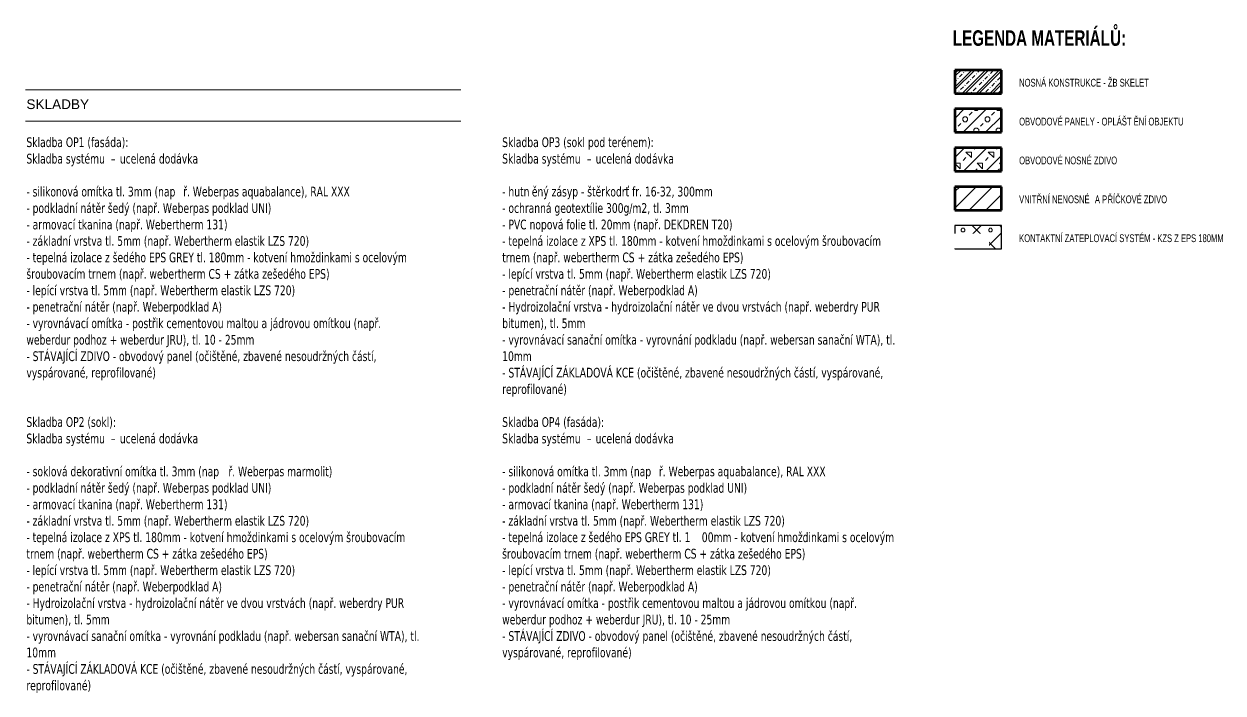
# Model space of a CAD drawing. Header units: millimetres. Extents: x 48671 to 278361, y -45352 to 20466.
# Drawn here: x 262943 to 278361, y -3831 to 4772 of the extents above; entities that cross this region are included whole.
import ezdxf

# ---------------------------------------------------------------- set-up
doc = ezdxf.new("R2010")
doc.units = ezdxf.units.MM
for name, color, linetype, lineweight in [('A-DETL', 90, 'Continuous', 13), ('A-DETL-GENF', 92, 'Continuous', 13), ('A-DETL-THIN', 151, 'Continuous', 13), ('A-DETL-WIDE', 214, 'Continuous', 70), ('G-ANNO-TEXT', 231, 'Continuous', 9)]:
    doc.layers.add(name, color=color, linetype=linetype, lineweight=lineweight)
doc.styles.add('Arial', font='arial.ttf', dxfattribs={"height": 125})
doc.styles.add('Arial_1', font='arial.ttf', dxfattribs={"width": 0.7, "height": 100})
doc.styles.add('Arial_B_1', font='arialbd.ttf', dxfattribs={"width": 0.7, "height": 200})
doc.styles.add('Tahoma_1', font='tahoma.ttf', dxfattribs={"width": 0.8, "height": 125})
doc.styles.add('Tahoma_B', font='tahomabd.ttf', dxfattribs={"width": 0.8, "height": 125})

msp = doc.modelspace()

# ---------------------------------------------------------------- hatches: boundary and pattern name
at = {"layer": 'A-DETL-GENF'}
h = msp.add_hatch(dxfattribs=at)
h.set_pattern_fill('FP_255', style=0, pattern_type=2)
h.set_pattern_definition([(45, (272719.66, 0), (-88.3883, 88.3883), []), (45, (272757.16, 0), (-88.3883, 88.3883), []), (45, (272826.66, 0), (-88.3883, 88.3883), [50, -25, 5, -25])])
h.paths.add_polyline_path([(274912.8, 4179.4), (274912.8, 3879.4), (275512.8, 3879.4), (275512.8, 4179.4)])
h = msp.add_hatch(dxfattribs=at)
h.set_pattern_fill('FP_256', style=0, pattern_type=2)
h.set_pattern_definition([(45, (272791.5, 0), (-143.684, 143.684), []), (0, (273020.45, 67.3), (143.684, 143.684), [25.4, -261.968]), (45, (273045.85, 67.3), (-143.684, 143.684), [25.4, -177.8]), (90, (273063.81, 85.26), (-143.684, 143.684), [25.4, -261.968]), (135, (273063.81, 110.66), (-143.684, -143.684), [25.4, -177.8]), (0, (273020.45, 128.62), (143.684, 143.684), [25.4, -261.968]), (45, (273002.5, 110.66), (-143.684, 143.684), [25.4, -177.8]), (90, (273002.5, 85.26), (-143.684, 143.684), [25.4, -261.968]), (135, (273020.45, 67.3), (-143.684, -143.684), [25.4, -177.8]), (45, (273087.04, 151.85), (-143.684, 143.684), [50.8, -152.4])])
h.paths.add_polyline_path([(274912.8, 3679.4), (274912.8, 3379.4), (275512.8, 3379.4), (275512.8, 3679.4)])
h = msp.add_hatch(dxfattribs=at)
h.set_pattern_fill('FP_1', style=0, pattern_type=2)
h.set_pattern_definition([(45, (272719.66, 0), (-143.684, 143.684), []), (45, (272863.35, 0), (-143.684, 143.684), [50.8, -152.4]), (135, (272971.11, 35.92), (-143.684, -143.684), [101.6, -101.6]), (0, (272899.27, 107.76), (143.684, 143.684), [71.842, -215.526]), (90, (272971.11, 35.92), (-143.684, 143.684), [71.842, -215.526])])
h.paths.add_polyline_path([(274912.8, 3179.4), (274912.8, 2879.4), (275512.8, 2879.4), (275512.8, 3179.4)])
h = msp.add_hatch(dxfattribs=at)
h.set_pattern_fill('FP_21', style=0, pattern_type=2)
h.set_pattern_definition([(45, (272719.66, 0), (-106.066, 106.066), [])])
h.paths.add_polyline_path([(274912.8, 2679.4), (274912.8, 2379.4), (275512.8, 2379.4), (275512.8, 2679.4)])
h = msp.add_hatch(dxfattribs=at)
h.set_pattern_fill('FP_8', color=10, style=0, pattern_type=2)
h.set_pattern_definition([(45, (272719.66, 0), (0.0007, 353.553), []), (315, (272719.66, 0), (353.553, -0.0007), []), (270, (272873.35, 9.56), (176.771, -176.771), [19.139, -334.416]), (270, (272919.54, 9.56), (176.771, -176.771), [19.139, -334.416]), (0, (272886.24, 23.1), (176.771, 176.771), [19.139, -334.416]), (0, (272886.24, -23.1), (176.771, 176.771), [19.139, -334.416]), (45, (272873.35, 9.56), (0.0007, 353.553), [19.139, -230.861]), (45, (272906, -23.1), (0.0007, 353.553), [19.139, -230.861]), (315, (272906, 23.1), (353.553, -0.0007), [19.139, -230.861]), (315, (272873.35, -9.56), (353.553, -0.0007), [19.139, -230.861])])
h.paths.add_polyline_path([(274912.8, 2179.4), (274912.8, 1879.4), (275512.8, 1879.4), (275512.8, 2179.4)])

# ---------------------------------------------------------------- linework, layer by layer
at = {"layer": 'A-DETL', "lineweight": 25}
for p, q in [((275512.8, 2179.4), (274912.8, 2179.4)), ((274912.8, 2179.4), (274912.8, 1879.4)), ((275512.8, 1879.4), (275512.8, 2179.4)), ((274912.8, 1879.4), (275512.8, 1879.4))]:
    msp.add_line(p, q, dxfattribs=at)
at = {"layer": 'A-DETL-THIN'}
for p, q in [((262961.1, 3923.7), (268561.1, 3923.7)), ((262961.1, 3523.7), (268561.1, 3523.7))]:
    msp.add_line(p, q, dxfattribs=at)
at = {"layer": 'A-DETL-WIDE'}
for p, q in [((275512.8, 4179.4), (274912.8, 4179.4)), ((274912.8, 4179.4), (274912.8, 3879.4)), ((275512.8, 3879.4), (275512.8, 4179.4)), ((274912.8, 3879.4), (275512.8, 3879.4)), ((275512.8, 3679.4), (274912.8, 3679.4)), ((274912.8, 3679.4), (274912.8, 3379.4)), ((275512.8, 3379.4), (275512.8, 3679.4)), ((274912.8, 3379.4), (275512.8, 3379.4)), ((275512.8, 3179.4), (274912.8, 3179.4)), ((274912.8, 3179.4), (274912.8, 2879.4)), ((275512.8, 2879.4), (275512.8, 3179.4)), ((274912.8, 2879.4), (275512.8, 2879.4)), ((275512.8, 2679.4), (274912.8, 2679.4)), ((274912.8, 2679.4), (274912.8, 2379.4)), ((275512.8, 2379.4), (275512.8, 2679.4)), ((274912.8, 2379.4), (275512.8, 2379.4))]:
    msp.add_line(p, q, dxfattribs=at)

# ---------------------------------------------------------------- texts
at = {"layer": 'G-ANNO-TEXT', "color": 7, "lineweight": 25, "attachment_point": 1}
for s, insert, char_height, width, style in [('LEGENDA MATERIÁL', (274885.9, 4691.6), 200, 2452.362, 'Arial_B_1'), ('Ů:', (276909.3, 4691.6), 200, 249.726, 'Arial_B_1'), ('NOSNÁ KONSTRUKCE - ŽB SKELET', (275739.6, 4067.4), 100, 2062.341, 'Arial_1'), ('OBVODOVÉ PANELY - OPLÁŠT', (275739.6, 3567.4), 100, 1784.556, 'Arial_1'), ('ĚNÍ OBJEKTU', (277212, 3567.4), 100, 794.071, 'Arial_1'), ('OBVODOVÉ NOSNÉ ZDIVO', (275739.6, 3067.4), 100, 1554.472, 'Arial_1'), ('VNIT', (275739.6, 2567.4), 100, 274.979, 'Arial_1'), ('ŘNÍ NENOSNÉ ', (275966.5, 2567.4), 100, 872.637, 'Arial_1'), (' A P', (276686.5, 2567.4), 100, 230.084, 'Arial_1'), ('ŘÍČKOVÉ ZDIVO', (276876.4, 2567.4), 100, 945.59, 'Arial_1'), ('KONTAKTNÍ ZATEPLOVACÍ SYSTÉM - KZS Z EPS 180MM', (275739.6, 2067.4), 100, 3243.628, 'Arial_1')]:
    msp.add_mtext(s, dxfattribs=dict(at, insert=insert, char_height=char_height, width=width, style=style))
at = {"layer": 'G-ANNO-TEXT', "color": 7, "char_height": 125, "attachment_point": 1, "bg_fill": 3, "box_fill_scale": 1.25, "bg_fill_color": 256, "bg_fill_true_color": 13158600, "bg_fill_transparency": 0}
for s, insert, width, style in [('SKLADBY', (262973.9, 3803.2), 970.042, 'Arial'), ('Skladba OP1 (fasáda):', (262973.9, 3314.7), 1914.43, 'Tahoma_B'), ('Skladba OP3 (sokl pod terénem):', (269092.1, 3314.7), 2831.56, 'Tahoma_B'), ('- silikonová omítka tl. 3mm (nap', (262973.9, 2679.7), 2443.544, 'Tahoma_1'), ('- hutn', (269092.1, 2679.7), 461.772, 'Tahoma_1'), ('Skladba OP2 (sokl):', (262973.9, -283.6), 1696.371, 'Tahoma_B'), ('Skladba OP4 (fasáda):', (269092.1, -283.6), 1914.43, 'Tahoma_B'), ('- soklová dekorativní omítka tl. 3mm (nap', (262973.9, -918.6), 3149.028, 'Tahoma_1'), ('- silikonová omítka tl. 3mm (nap', (269092.1, -918.6), 2443.544, 'Tahoma_1')]:
    msp.add_mtext(s, dxfattribs=dict(at, insert=insert, width=width, style=style))

# ---------------------------------------------------------------- next in the draw order: texts
at = {"layer": 'G-ANNO-TEXT', "color": 7, "char_height": 125, "attachment_point": 1, "style": 'Tahoma_1', "bg_fill": 3, "box_fill_scale": 1.25, "bg_fill_color": 256, "bg_fill_true_color": 13158600, "bg_fill_transparency": 0}
for s, insert, width in [('Skladba systému ', (262973.9, 3103.1), 1317.974), ('Skladba systému ', (269092.1, 3103.1), 1317.974), ('ř. Weberpas aquabalance), RAL XXX', (264990.1, 2679.7), 2725.738), ('ěný zásyp - štěrkodrť fr. 16-32, 300mm', (269473.1, 2679.7), 2991.898), ('Skladba systému ', (262973.9, -495.3), 1317.974), ('Skladba systému ', (269092.1, -495.3), 1317.974), ('ř. Weberpas marmolit)', (265572.2, -918.6), 1699.578), ('ř. Weberpas aquabalance), RAL XXX', (271108.2, -918.6), 2725.738)]:
    msp.add_mtext(s, dxfattribs=dict(at, insert=insert, width=width))

# ---------------------------------------------------------------- next in the draw order: texts
for s, insert, width in [('\\fTahoma|b0|i0|c238|p34|;\\W.8;–', (264061.4, 3103.1), 92.996), ('\\fTahoma|b0|i0|c238|p34|;\\W.8;–', (270179.5, 3103.1), 92.996), ('- podkladní nátěr šedý (např. Weberpas podklad UNI)', (262973.9, 2468.1), 4037.298), ('- ochranná geotextílie 300g/m2, tl. 3mm', (269092.1, 2468.1), 3056.033), ('\\fTahoma|b0|i0|c238|p34|;\\W.8;–', (264061.4, -495.3), 92.996), ('\\fTahoma|b0|i0|c238|p34|;\\W.8;–', (270179.5, -495.3), 92.996), ('- podkladní nátěr šedý (např. Weberpas podklad UNI)', (262973.9, -1130.3), 4037.298), ('- podkladní nátěr šedý (např. Weberpas podklad UNI)', (269092.1, -1130.3), 4037.298)]:
    msp.add_mtext(s, dxfattribs=dict(at, insert=insert, width=width))

# ---------------------------------------------------------------- next in the draw order: texts
for s, insert, width in [(' ucelená dodávka ', (264138.1, 3103.1), 1366.075), (' ucelená dodávka ', (270256.3, 3103.1), 1366.075), ('- armovací tkanina (např. Webertherm 131)', (262973.9, 2256.4), 3296.539), ('- PVC nopová folie tl. 20mm (např. DEKDREN T20)', (269092.1, 2256.4), 3825.653), (' ucelená dodávka ', (264138.1, -495.3), 1366.075), (' ucelená dodávka ', (270256.3, -495.3), 1366.075), ('- armovací tkanina (např. Webertherm 131)', (262973.9, -1341.9), 3296.539), ('- armovací tkanina (např. Webertherm 131)', (269092.1, -1341.9), 3296.539)]:
    msp.add_mtext(s, dxfattribs=dict(at, insert=insert, width=width))

# ---------------------------------------------------------------- next in the draw order: texts
at = {"layer": 'G-ANNO-TEXT', "color": 7, "char_height": 125, "width": 4624.133, "attachment_point": 1, "style": 'Tahoma_1', "bg_fill": 3, "box_fill_scale": 1.25, "bg_fill_color": 256, "bg_fill_true_color": 13158600, "bg_fill_transparency": 0}
for insert in [(262973.9, 2044.7), (262973.9, -1553.6)]:
    msp.add_mtext('- základní vrstva tl. 5mm (např. Webertherm elastik LZS 720)', dxfattribs=dict(at, insert=insert))

# ---------------------------------------------------------------- next in the draw order: texts
at = {"layer": 'G-ANNO-TEXT', "color": 7, "char_height": 125, "attachment_point": 1, "style": 'Tahoma_1', "bg_fill": 3, "box_fill_scale": 1.25, "bg_fill_color": 256, "bg_fill_true_color": 13158600, "bg_fill_transparency": 0}
for s, insert, width in [('- tepelná izolace z\xa0šedého EPS GREY tl. 180mm - kotvení hmoždinkami s ocelovým ', (262973.9, 1833.1), 6288.437), ('- tepelná izolace z\xa0XPS tl. 180mm - kotvení hmoždinkami s ocelovým šroubovacím ', (262973.9, -1765.3), 6230.715)]:
    msp.add_mtext(s, dxfattribs=dict(at, insert=insert, width=width))

# ---------------------------------------------------------------- next in the draw order: texts
for s, insert, width in [('- tepelná izolace z\xa0XPS tl. 180mm - kotvení hmoždinkami s ocelovým šroubovacím ', (269092.1, 2044.7), 6230.715), ('šroubovacím trnem (např. webertherm CS + zátka zešedého EPS)', (262973.9, 1621.4), 4970.462), ('- základní vrstva tl. 5mm (např. Webertherm elastik LZS 720)', (269092.1, -1553.6), 4624.133), ('trnem (např. webertherm CS + zátka zešedého EPS)', (262973.9, -1976.9), 3969.956)]:
    msp.add_mtext(s, dxfattribs=dict(at, insert=insert, width=width))

# ---------------------------------------------------------------- next in the draw order: texts
for s, insert, width in [('trnem (např. webertherm CS + zátka zešedého EPS)', (269092.1, 1833.1), 3969.956), ('- lepící vrstva tl. 5mm (např. Webertherm elastik LZS 720)', (262973.9, 1409.7), 4393.247), ('- tepelná izolace z\xa0šedého EPS GREY tl. 1', (269092.1, -1765.3), 3110.548), ('- lepící vrstva tl. 5mm (např. Webertherm elastik LZS 720)', (262973.9, -2188.6), 4393.247)]:
    msp.add_mtext(s, dxfattribs=dict(at, insert=insert, width=width))

# ---------------------------------------------------------------- next in the draw order: texts
for s, insert, width in [('- lepící vrstva tl. 5mm (např. Webertherm elastik LZS 720)', (269092.1, 1621.4), 4393.247), ('- penetrační nátěr (např. Weberpodklad A)', (262973.9, 1198.1), 3209.957), ('\\fTahoma|b0|i0|c238|p34|;\\W.8;0', (271658.5, -1765.3), 92.996), ('- penetrační nátěr (např. Weberpodklad A)', (262973.9, -2400.3), 3209.957)]:
    msp.add_mtext(s, dxfattribs=dict(at, insert=insert, width=width))

# ---------------------------------------------------------------- next in the draw order: texts
for s, insert, width in [('- penetrační nátěr (např. Weberpodklad A)', (269092.1, 1409.7), 3209.957), ('- vyrovnávací omítka - postřik cementovou maltou a jádrovou omítkou (např. ', (262973.9, 986.4), 5858.732), ('0mm - kotvení hmoždinkami s ocelovým ', (271735.3, -1765.3), 3084.894), ('- Hydroizolační vrstva - hydroizolační nátěr ve dvou vrstvách (např. weberdry PUR ', (262973.9, -2611.9), 6217.888)]:
    msp.add_mtext(s, dxfattribs=dict(at, insert=insert, width=width))

# ---------------------------------------------------------------- next in the draw order: texts
for s, insert, width in [('- Hydroizolační vrstva - hydroizolační nátěr ve dvou vrstvách (např. weberdry PUR ', (269092.1, 1198.1), 6217.888), ('weberdur podhoz + weberdur JRU), tl. 10 - 25mm', (262973.9, 774.7), 3796.792), ('šroubovacím trnem (např. webertherm CS + zátka zešedého EPS)', (269092.1, -1976.9), 4970.462), ('bitumen), tl. 5mm', (262973.9, -2823.6), 1369.282)]:
    msp.add_mtext(s, dxfattribs=dict(at, insert=insert, width=width))

# ---------------------------------------------------------------- next in the draw order: texts
for s, insert, width in [('bitumen), tl. 5mm', (269092.1, 986.4), 1369.282), ('- STÁVAJÍCÍ ZDIVO - obvodový panel (očištěné, zbavené nesoudržných částí, ', (262973.9, 563.1), 5871.559), ('- lepící vrstva tl. 5mm (např. Webertherm elastik LZS 720)', (269092.1, -2188.6), 4393.247), ('- vyrovnávací sanační omítka - vyrovnání podkladu (např. webersan sanační WTA), tl. ', (262973.9, -3035.3), 6490.462)]:
    msp.add_mtext(s, dxfattribs=dict(at, insert=insert, width=width))

# ---------------------------------------------------------------- next in the draw order: texts
for s, insert, width in [('- vyrovnávací sanační omítka - vyrovnání podkladu (např. webersan sanační WTA), tl. ', (269092.1, 774.7), 6490.462), ('vyspárované, reprofilované)', (262973.9, 351.4), 2090.801), ('- penetrační nátěr (např. Weberpodklad A)', (269092.1, -2400.3), 3209.957), ('10mm', (262973.9, -3246.9), 474.599)]:
    msp.add_mtext(s, dxfattribs=dict(at, insert=insert, width=width))

# ---------------------------------------------------------------- next in the draw order: texts
for s, insert, width in [('10mm', (269092.1, 563.1), 474.599), ('- vyrovnávací omítka - postřik cementovou maltou a jádrovou omítkou (např. ', (269092.1, -2611.9), 5858.732), ('- STÁVAJÍCÍ ZÁKLADOVÁ KCE (očištěné, zbavené nesoudržných částí, vyspárované, ', (262973.9, -3458.6), 6349.365)]:
    msp.add_mtext(s, dxfattribs=dict(at, insert=insert, width=width))

# ---------------------------------------------------------------- next in the draw order: texts
for s, insert, width in [('- STÁVAJÍCÍ ZÁKLADOVÁ KCE (očištěné, zbavené nesoudržných částí, vyspárované, ', (269092.1, 351.4), 6349.365), ('weberdur podhoz + weberdur JRU), tl. 10 - 25mm', (269092.1, -2823.6), 3796.792), ('reprofilované)', (262973.9, -3670.3), 1045.4)]:
    msp.add_mtext(s, dxfattribs=dict(at, insert=insert, width=width))

# ---------------------------------------------------------------- next in the draw order: texts
for s, insert, width in [('reprofilované)', (269092.1, 139.7), 1045.4), ('- STÁVAJÍCÍ ZDIVO - obvodový panel (očištěné, zbavené nesoudržných částí, ', (269092.1, -3035.3), 5871.559)]:
    msp.add_mtext(s, dxfattribs=dict(at, insert=insert, width=width))

# ---------------------------------------------------------------- next in the draw order: texts
at = {"layer": 'G-ANNO-TEXT', "color": 7, "insert": (269092.1, -3246.9), "char_height": 125, "width": 2090.801, "attachment_point": 1, "style": 'Tahoma_1', "bg_fill": 3, "box_fill_scale": 1.25, "bg_fill_color": 256, "bg_fill_true_color": 13158600, "bg_fill_transparency": 0}
msp.add_mtext('vyspárované, reprofilované)', dxfattribs=at)

doc.saveas('drawing.dxf')
